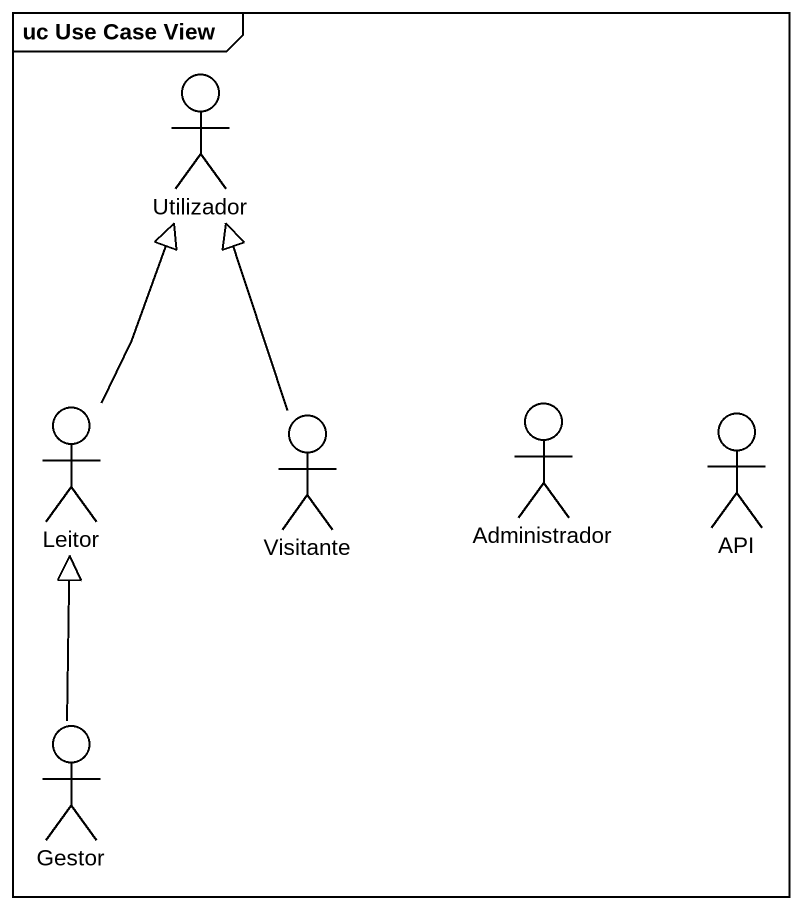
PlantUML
@startuml
mainframe uc Use Case View
actor Utilizador
actor Leitor
actor Visitante
actor Administrador
actor API
actor Gestor
Leitor -up-|> Utilizador
Visitante -up-|> Utilizador
Gestor -up-|> Leitor
@enduml
